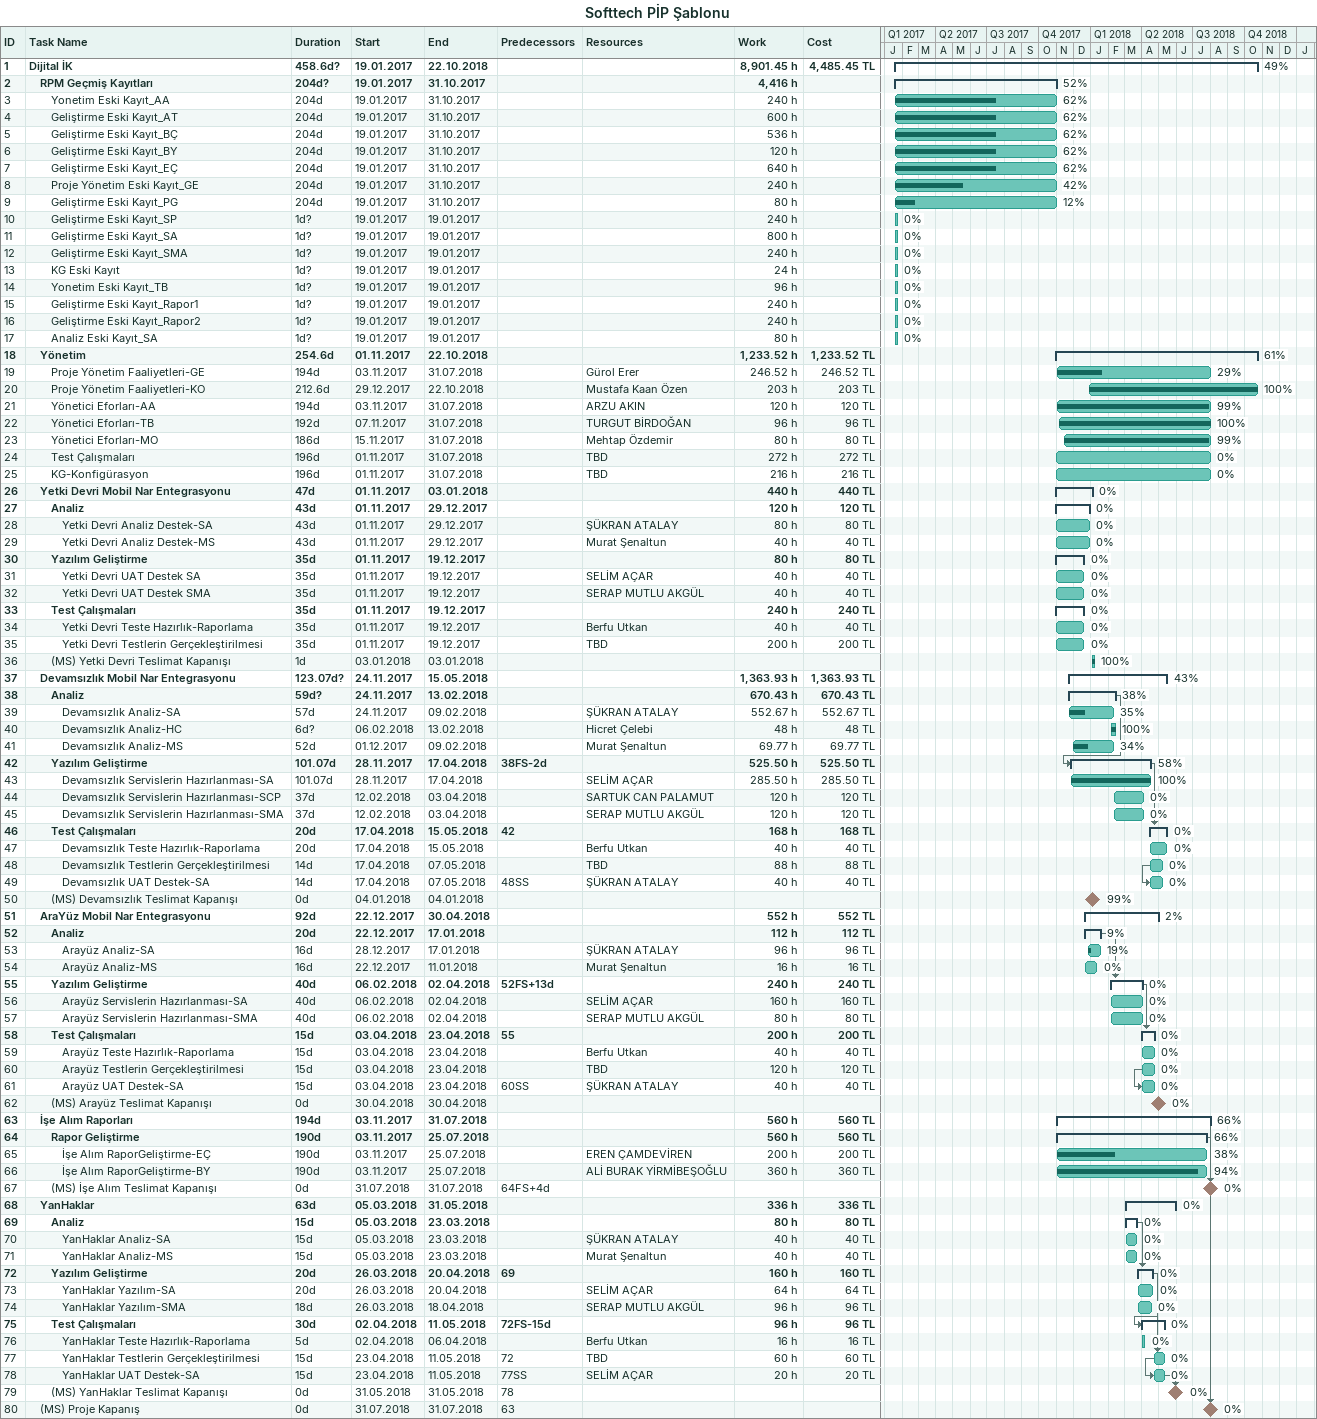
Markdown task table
Softtech PİP Şablonu

| ID | Level | Task | Duration | Start | Finish | Predecessors | Resources | % complete | Work (h) | Cost (TL) |
|---|---|---|---|---|---|---|---|---|---|---|
| 1 | 1 | **Dijital İK** | 458.6d? | 2017-01-19 | 2018-10-22 |  |  | 49 | 8901.45 | 4485.45 |
| 2 | 2 | **RPM Geçmiş Kayıtları** | 204d? | 2017-01-19 | 2017-10-31 |  |  | 52 | 4416 |  |
| 3 | 3 | Yonetim Eski Kayıt_AA | 204d | 2017-01-19 | 2017-10-31 |  |  | 62 | 240 |  |
| 4 | 3 | Geliştirme Eski Kayıt_AT | 204d | 2017-01-19 | 2017-10-31 |  |  | 62 | 600 |  |
| 5 | 3 | Geliştirme Eski Kayıt_BÇ | 204d | 2017-01-19 | 2017-10-31 |  |  | 62 | 536 |  |
| 6 | 3 | Geliştirme Eski Kayıt_BY | 204d | 2017-01-19 | 2017-10-31 |  |  | 62 | 120 |  |
| 7 | 3 | Geliştirme Eski Kayıt_EÇ | 204d | 2017-01-19 | 2017-10-31 |  |  | 62 | 640 |  |
| 8 | 3 | Proje Yönetim Eski Kayıt_GE | 204d | 2017-01-19 | 2017-10-31 |  |  | 42 | 240 |  |
| 9 | 3 | Geliştirme Eski Kayıt_PG | 204d | 2017-01-19 | 2017-10-31 |  |  | 12 | 80 |  |
| 10 | 3 | Geliştirme Eski Kayıt_SP | 1d? | 2017-01-19 | 2017-01-19 |  |  | 0 | 240 |  |
| 11 | 3 | Geliştirme Eski Kayıt_SA | 1d? | 2017-01-19 | 2017-01-19 |  |  | 0 | 800 |  |
| 12 | 3 | Geliştirme Eski Kayıt_SMA | 1d? | 2017-01-19 | 2017-01-19 |  |  | 0 | 240 |  |
| 13 | 3 | KG Eski Kayıt | 1d? | 2017-01-19 | 2017-01-19 |  |  | 0 | 24 |  |
| 14 | 3 | Yonetim Eski Kayıt_TB | 1d? | 2017-01-19 | 2017-01-19 |  |  | 0 | 96 |  |
| 15 | 3 | Geliştirme Eski Kayıt_Rapor1 | 1d? | 2017-01-19 | 2017-01-19 |  |  | 0 | 240 |  |
| 16 | 3 | Geliştirme Eski Kayıt_Rapor2 | 1d? | 2017-01-19 | 2017-01-19 |  |  | 0 | 240 |  |
| 17 | 3 | Analiz Eski Kayıt_SA | 1d? | 2017-01-19 | 2017-01-19 |  |  | 0 | 80 |  |
| 18 | 2 | **Yönetim** | 254.6d | 2017-11-01 | 2018-10-22 |  |  | 61 | 1233.52 | 1233.52 |
| 19 | 3 | Proje Yönetim Faaliyetleri-GE | 194d | 2017-11-03 | 2018-07-31 |  | Gürol Erer | 29 | 246.52 | 246.52 |
| 20 | 3 | Proje Yönetim Faaliyetleri-KO | 212.6d | 2017-12-29 | 2018-10-22 |  | Mustafa Kaan Özen | 100 | 203 | 203 |
| 21 | 3 | Yönetici Eforları-AA | 194d | 2017-11-03 | 2018-07-31 |  | ARZU AKIN | 99 | 120 | 120 |
| 22 | 3 | Yönetici Eforları-TB | 192d | 2017-11-07 | 2018-07-31 |  | TURGUT BİRDOĞAN | 100 | 96 | 96 |
| 23 | 3 | Yönetici Eforları-MO | 186d | 2017-11-15 | 2018-07-31 |  | Mehtap Özdemir | 99 | 80 | 80 |
| 24 | 3 | Test Çalışmaları | 196d | 2017-11-01 | 2018-07-31 |  | TBD | 0 | 272 | 272 |
| 25 | 3 | KG-Konfigürasyon | 196d | 2017-11-01 | 2018-07-31 |  | TBD | 0 | 216 | 216 |
| 26 | 2 | **Yetki Devri Mobil Nar Entegrasyonu** | 47d | 2017-11-01 | 2018-01-03 |  |  | 0 | 440 | 440 |
| 27 | 3 | **Analiz** | 43d | 2017-11-01 | 2017-12-29 |  |  | 0 | 120 | 120 |
| 28 | 4 | Yetki Devri Analiz Destek-SA | 43d | 2017-11-01 | 2017-12-29 |  | ŞÜKRAN ATALAY | 0 | 80 | 80 |
| 29 | 4 | Yetki Devri Analiz Destek-MS | 43d | 2017-11-01 | 2017-12-29 |  | Murat Şenaltun | 0 | 40 | 40 |
| 30 | 3 | **Yazılım Geliştirme** | 35d | 2017-11-01 | 2017-12-19 |  |  | 0 | 80 | 80 |
| 31 | 4 | Yetki Devri UAT Destek SA | 35d | 2017-11-01 | 2017-12-19 |  | SELİM AÇAR | 0 | 40 | 40 |
| 32 | 4 | Yetki Devri UAT Destek SMA | 35d | 2017-11-01 | 2017-12-19 |  | SERAP MUTLU AKGÜL | 0 | 40 | 40 |
| 33 | 3 | **Test Çalışmaları** | 35d | 2017-11-01 | 2017-12-19 |  |  | 0 | 240 | 240 |
| 34 | 4 | Yetki Devri Teste Hazırlık-Raporlama | 35d | 2017-11-01 | 2017-12-19 |  | Berfu Utkan | 0 | 40 | 40 |
| 35 | 4 | Yetki Devri Testlerin Gerçekleştirilmesi | 35d | 2017-11-01 | 2017-12-19 |  | TBD | 0 | 200 | 200 |
| 36 | 3 | (MS) Yetki Devri Teslimat Kapanışı | 1d | 2018-01-03 | 2018-01-03 |  |  | 100 |  |  |
| 37 | 2 | **Devamsızlık Mobil Nar Entegrasyonu** | 123.07d? | 2017-11-24 | 2018-05-15 |  |  | 43 | 1363.93 | 1363.93 |
| 38 | 3 | **Analiz** | 59d? | 2017-11-24 | 2018-02-13 |  |  | 38 | 670.43 | 670.43 |
| 39 | 4 | Devamsızlık Analiz-SA | 57d | 2017-11-24 | 2018-02-09 |  | ŞÜKRAN ATALAY | 35 | 552.67 | 552.67 |
| 40 | 4 | Devamsızlık Analiz-HC | 6d? | 2018-02-06 | 2018-02-13 |  | Hicret Çelebi | 100 | 48 | 48 |
| 41 | 4 | Devamsızlık Analiz-MS | 52d | 2017-12-01 | 2018-02-09 |  | Murat Şenaltun | 34 | 69.77 | 69.77 |
| 42 | 3 | **Yazılım Geliştirme** | 101.07d | 2017-11-28 | 2018-04-17 | 38FS-2d |  | 58 | 525.50 | 525.50 |
| 43 | 4 | Devamsızlık Servislerin Hazırlanması-SA | 101.07d | 2017-11-28 | 2018-04-17 |  | SELİM AÇAR | 100 | 285.50 | 285.50 |
| 44 | 4 | Devamsızlık Servislerin Hazırlanması-SCP | 37d | 2018-02-12 | 2018-04-03 |  | SARTUK CAN PALAMUT | 0 | 120 | 120 |
| 45 | 4 | Devamsızlık Servislerin Hazırlanması-SMA | 37d | 2018-02-12 | 2018-04-03 |  | SERAP MUTLU AKGÜL | 0 | 120 | 120 |
| 46 | 3 | **Test Çalışmaları** | 20d | 2018-04-17 | 2018-05-15 | 42 |  | 0 | 168 | 168 |
| 47 | 4 | Devamsızlık Teste Hazırlık-Raporlama | 20d | 2018-04-17 | 2018-05-15 |  | Berfu Utkan | 0 | 40 | 40 |
| 48 | 4 | Devamsızlık Testlerin Gerçekleştirilmesi | 14d | 2018-04-17 | 2018-05-07 |  | TBD | 0 | 88 | 88 |
| 49 | 4 | Devamsızlık UAT Destek-SA | 14d | 2018-04-17 | 2018-05-07 | 48SS | ŞÜKRAN ATALAY | 0 | 40 | 40 |
| 50 | 3 | (MS) Devamsızlık Teslimat Kapanışı | 0d | 2018-01-04 | 2018-01-04 |  |  | 99 |  |  |
| 51 | 2 | **AraYüz Mobil Nar Entegrasyonu** | 92d | 2017-12-22 | 2018-04-30 |  |  | 2 | 552 | 552 |
| 52 | 3 | **Analiz** | 20d | 2017-12-22 | 2018-01-17 |  |  | 9 | 112 | 112 |
| 53 | 4 | Arayüz Analiz-SA | 16d | 2017-12-28 | 2018-01-17 |  | ŞÜKRAN ATALAY | 19 | 96 | 96 |
| 54 | 4 | Arayüz Analiz-MS | 16d | 2017-12-22 | 2018-01-11 |  | Murat Şenaltun | 0 | 16 | 16 |
| 55 | 3 | **Yazılım Geliştirme** | 40d | 2018-02-06 | 2018-04-02 | 52FS+13d |  | 0 | 240 | 240 |
| 56 | 4 | Arayüz Servislerin Hazırlanması-SA | 40d | 2018-02-06 | 2018-04-02 |  | SELİM AÇAR | 0 | 160 | 160 |
| 57 | 4 | Arayüz Servislerin Hazırlanması-SMA | 40d | 2018-02-06 | 2018-04-02 |  | SERAP MUTLU AKGÜL | 0 | 80 | 80 |
| 58 | 3 | **Test Çalışmaları** | 15d | 2018-04-03 | 2018-04-23 | 55 |  | 0 | 200 | 200 |
| 59 | 4 | Arayüz Teste Hazırlık-Raporlama | 15d | 2018-04-03 | 2018-04-23 |  | Berfu Utkan | 0 | 40 | 40 |
| 60 | 4 | Arayüz Testlerin Gerçekleştirilmesi | 15d | 2018-04-03 | 2018-04-23 |  | TBD | 0 | 120 | 120 |
| 61 | 4 | Arayüz UAT Destek-SA | 15d | 2018-04-03 | 2018-04-23 | 60SS | ŞÜKRAN ATALAY | 0 | 40 | 40 |
| 62 | 3 | (MS) Arayüz Teslimat Kapanışı | 0d | 2018-04-30 | 2018-04-30 |  |  | 0 |  |  |
| 63 | 2 | **İşe Alım Raporları** | 194d | 2017-11-03 | 2018-07-31 |  |  | 66 | 560 | 560 |
| 64 | 3 | **Rapor Geliştirme** | 190d | 2017-11-03 | 2018-07-25 |  |  | 66 | 560 | 560 |
| 65 | 4 | İşe Alım RaporGeliştirme-EÇ | 190d | 2017-11-03 | 2018-07-25 |  | EREN ÇAMDEVİREN | 38 | 200 | 200 |
| 66 | 4 | İşe Alım RaporGeliştirme-BY | 190d | 2017-11-03 | 2018-07-25 |  | ALİ BURAK YİRMİBEŞOĞLU | 94 | 360 | 360 |
| 67 | 3 | (MS) İşe Alım Teslimat Kapanışı | 0d | 2018-07-31 | 2018-07-31 | 64FS+4d |  | 0 |  |  |
| 68 | 2 | **YanHaklar** | 63d | 2018-03-05 | 2018-05-31 |  |  | 0 | 336 | 336 |
| 69 | 3 | **Analiz** | 15d | 2018-03-05 | 2018-03-23 |  |  | 0 | 80 | 80 |
| 70 | 4 | YanHaklar Analiz-SA | 15d | 2018-03-05 | 2018-03-23 |  | ŞÜKRAN ATALAY | 0 | 40 | 40 |
| 71 | 4 | YanHaklar Analiz-MS | 15d | 2018-03-05 | 2018-03-23 |  | Murat Şenaltun | 0 | 40 | 40 |
| 72 | 3 | **Yazılım Geliştirme** | 20d | 2018-03-26 | 2018-04-20 | 69 |  | 0 | 160 | 160 |
| 73 | 4 | YanHaklar Yazılım-SA | 20d | 2018-03-26 | 2018-04-20 |  | SELİM AÇAR | 0 | 64 | 64 |
| 74 | 4 | YanHaklar Yazılım-SMA | 18d | 2018-03-26 | 2018-04-18 |  | SERAP MUTLU AKGÜL | 0 | 96 | 96 |
| 75 | 3 | **Test Çalışmaları** | 30d | 2018-04-02 | 2018-05-11 | 72FS-15d |  | 0 | 96 | 96 |
| 76 | 4 | YanHaklar Teste Hazırlık-Raporlama | 5d | 2018-04-02 | 2018-04-06 |  | Berfu Utkan | 0 | 16 | 16 |
| 77 | 4 | YanHaklar Testlerin Gerçekleştirilmesi | 15d | 2018-04-23 | 2018-05-11 | 72 | TBD | 0 | 60 | 60 |
| 78 | 4 | YanHaklar UAT Destek-SA | 15d | 2018-04-23 | 2018-05-11 | 77SS | SELİM AÇAR | 0 | 20 | 20 |
| 79 | 3 | (MS) YanHaklar Teslimat Kapanışı | 0d | 2018-05-31 | 2018-05-31 | 78 |  | 0 |  |  |
| 80 | 2 | (MS) Proje Kapanış | 0d | 2018-07-31 | 2018-07-31 | 63 |  | 0 |  |  |
